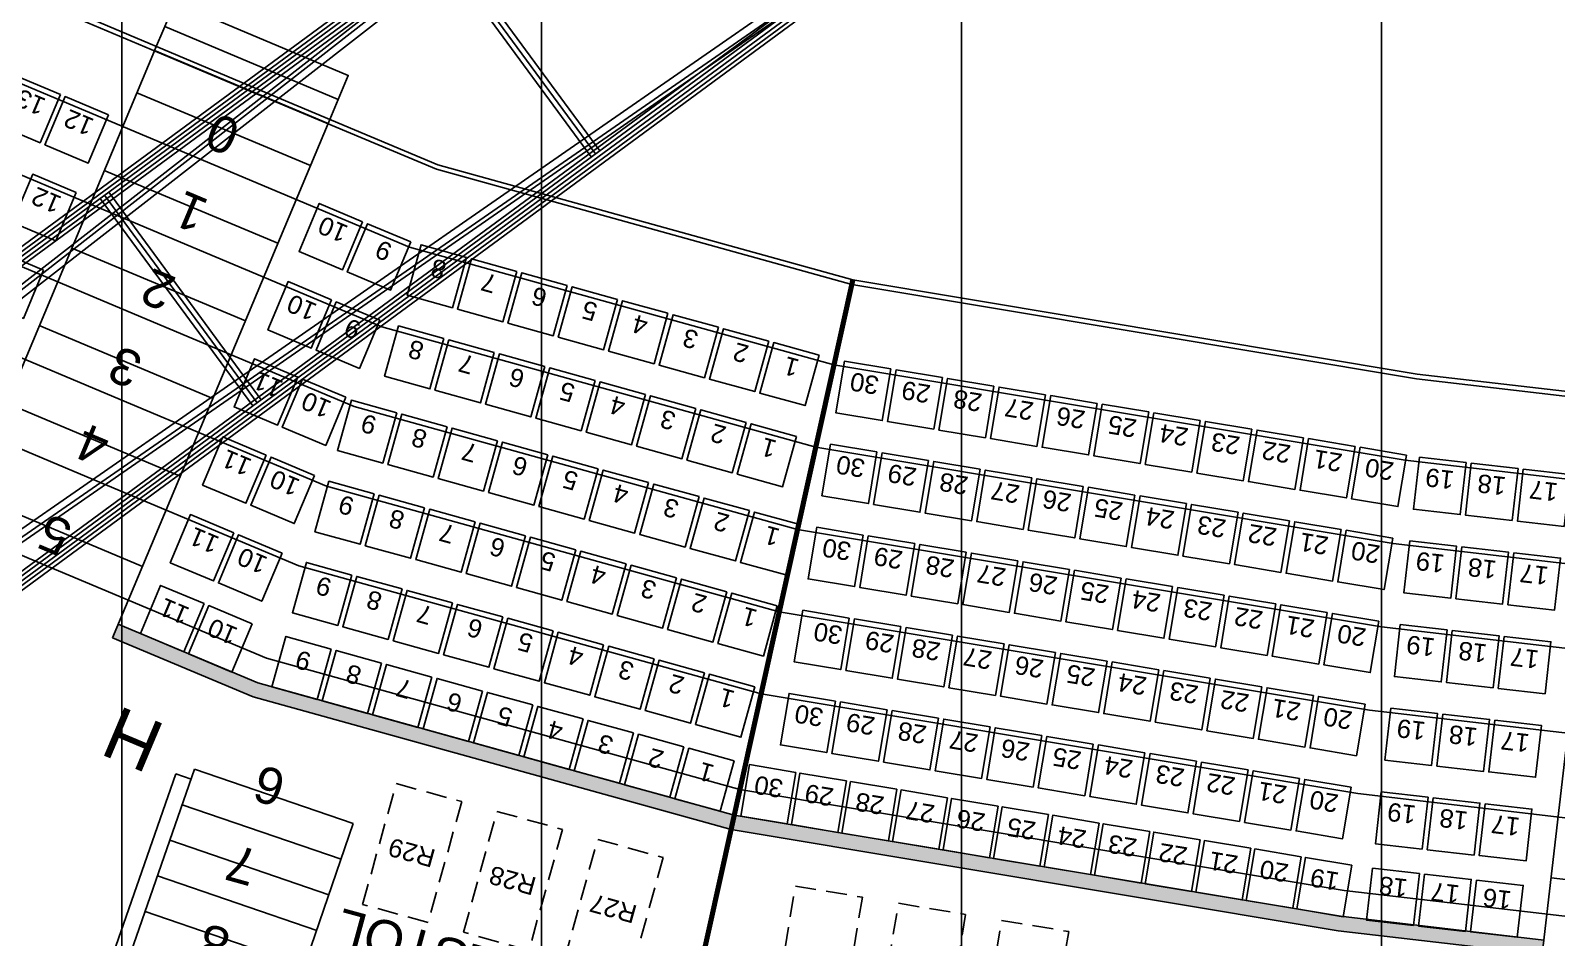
# Model space of a CAD drawing. Header units: millimetres. Extents: x -76108 to 202332, y 27411 to 140378.
# Drawn here: x 91783 to 106375, y 59239 to 67913 of the extents above; entities that cross this region are included whole.
import ezdxf
from ezdxf.enums import TextEntityAlignment as Align

# ---------------------------------------------------------------- set-up
doc = ezdxf.new("R2010")
doc.units = ezdxf.units.MM
doc.header["$LTSCALE"] = 100
doc.linetypes.add('DASHED_2', pattern=[3, 2, -1])
for name, color, linetype in [('A-3311-EA-', 3, 'CONTINUOUS'), ('A-3311-FYLL', 1, 'CONTINUOUS'), ('LINFACKVERK', 84, 'CONTINUOUS'), ('LINOR_HÄNG', 40, 'CONTINUOUS'), ('R-RADER_TELE_2', 252, 'CONTINUOUS'), ('R-RULLSTOLSPLATS', 1, 'DASHED_2'), ('R-STOLAR_TELE_2', 3, 'CONTINUOUS'), ('R-STOLNUMMER_TELE_2', 7, 'CONTINUOUS'), ('R-TRAPPA_TELE', 254, 'CONTINUOUS'), ('SEKTIONS_NR', 4, 'CONTINUOUS'), ('T-RADER_TELE', 252, 'CONTINUOUS'), ('T-RADNUMMER', 4, 'CONTINUOUS'), ('T-RADNUMMER_TELE', 4, 'CONTINUOUS'), ('T-RULLSTOLSPLATS', 1, 'DASHED_2'), ('T-STOLAR_TELE', 3, 'CONTINUOUS'), ('T-STOLNR RULLSTOLSPLATS', 7, 'CONTINUOUS'), ('T-STOLNUMMER_TELE', 7, 'CONTINUOUS'), ('T-TRAPPA', 254, 'CONTINUOUS'), ('T-TRAPPA_TELE', 254, 'CONTINUOUS'), ('TRAPPSTEG', 3, 'CONTINUOUS'), ('U-RADER', 252, 'CONTINUOUS')]:
    doc.layers.add(name, color=color, linetype=linetype)
doc.layers.add('SEKTIONER', color=4, linetype='CONTINUOUS', lineweight=70)
doc.styles.add('ARIAL', font='arial.ttf')

# ---------------------------------------------------------------- blocks, each defined once
blk = doc.blocks.new('KAJ')
at = {"layer": 'A-3311-FYLL'}
h = blk.add_hatch(color=256, dxfattribs=at)
h.paths.add_polyline_path([(-12514, -25024), (-12498, -24885), (-14444, -24658), (-20241, -23691), (-20271, -23827), (-14464, -24796)])
h.paths.add_polyline_path([(-26131, -21865), (-26185, -21995), (-24841, -22560), (-20271, -23827), (-20241, -23691), (-24795, -22427)])
at = {"layer": 'A-3311-EA-'}
for p, q in [((-26131, -21865), (-24795, -22427)), ((-24841, -22560), (-26185, -21995)), ((-24795, -22427), (-20241, -23691)), ((-20271, -23827), (-24841, -22560)), ((-20241, -23691), (-14444, -24658)), ((-14464, -24796), (-20271, -23827)), ((-14444, -24658), (-12498, -24885)), ((-12514, -25024), (-14464, -24796))]:
    blk.add_line(p, q, dxfattribs=at)

msp = doc.modelspace()

# ---------------------------------------------------------------- linework, layer by layer
at = {"layer": 'LINFACKVERK'}
for p, q in [((160195.4, 116222.7), (75740.7, 54110.9)), ((160217.4, 116192.8), (75762.7, 54081)), ((160239.4, 116162.9), (75784.6, 54051.1)), ((160261.4, 116133), (75806.6, 54021.2)), ((160283.4, 116103.1), (75828.6, 53991.3)), ((161676.6, 114208.7), (77221.8, 52096.9)), ((161698.6, 114178.8), (77243.8, 52067)), ((161720.6, 114148.9), (77265.8, 52037.1)), ((161742.6, 114119), (77287.8, 52007.2)), ((161764.6, 114089.1), (77309.8, 51977.3)), ((76238.3, 53434.3), (98810.9, 71031.7)), ((76267.9, 53394), (98832.9, 71001.8)), ((76297.5, 53353.7), (98876.9, 70942)), ((76730.9, 52764.4), (100248.1, 69077.5)), ((76760.6, 52724.1), (100292.1, 69017.7)), ((76790.2, 52683.8), (100314.1, 68987.8)), ((97226, 66762.8), (95766.8, 68746.8)), ((97145.4, 66703.5), (95686.2, 68687.6)), ((97185.7, 66733.1), (95726.5, 68717.2)), ((93909, 64323.3), (92449.8, 66307.4)), ((93949.2, 64352.9), (92490, 66337)), ((93989.5, 64382.5), (92530.3, 66366.6))]:
    msp.add_line(p, q, dxfattribs=at)
at = {"layer": 'LINOR_HÄNG'}
for p, q in [((104700.1, 135765.9), (104700.1, 32434.1)), ((100685.1, 134557.3), (100685.1, 33642.7)), ((96670.1, 132723), (96670.1, 35477)), ((92655.1, 130730.1), (92655.1, 37469.9))]:
    msp.add_line(p, q, dxfattribs=at)
at = {"layer": 'R-RADER_TELE_2'}
for p, q in [((93846.3, 67349.9), (95664.2, 66585.5)), ((93864.1, 67391.2), (95679, 66628.1)), ((93535.9, 66628.8), (95406.1, 65842.4)), ((95664.2, 66585.5), (99635.6, 65483.7)), ((95679, 66628.1), (99645.3, 65527.7)), ((93217.5, 65889.5), (95141.4, 65080.5)), ((95406.1, 65842.4), (99465.6, 64716.2)), ((99645.3, 65527.7), (105043.1, 64627.1)), ((99635.6, 65483.7), (105036.8, 64582.5)), ((92899.1, 65150.1), (94876.7, 64318.5)), ((95141.4, 65080.5), (99291.2, 63929.1)), ((99465.6, 64716.2), (104926.6, 63805)), ((105036.8, 64582.5), (107742.9, 64266.5)), ((105043.1, 64627.1), (107748.1, 64311.2)), ((92580.7, 64410.7), (94612.1, 63556.5)), ((94876.7, 64318.5), (99116.9, 63142.1)), ((99291.2, 63929.1), (104813.7, 63007.8)), ((104926.6, 63805), (107653, 63486.7)), ((92262.3, 63671.3), (94347.4, 62794.5)), ((94612.1, 63556.5), (98942.6, 62355)), ((99116.9, 63142.1), (104700.7, 62210.5)), ((104813.7, 63007.8), (107560.8, 62687)), ((91892.5, 62812.5), (94039.9, 61909.5)), ((94347.4, 62794.5), (98768.3, 61568)), ((98942.6, 62355), (104587.7, 61413.2)), ((104700.7, 62210.5), (107468.6, 61887.3)), ((94039.9, 61909.5), (98565.8, 60653.8)), ((98768.3, 61568), (104474.7, 60615.9)), ((104587.7, 61413.2), (107376.4, 61087.6)), ((98565.8, 60653.8), (104343.5, 59689.9)), ((104474.7, 60615.9), (107284.2, 60287.9)), ((104343.5, 59689.9), (107177.1, 59359))]:
    msp.add_line(p, q, dxfattribs=at)
at = {"layer": 'R-RULLSTOLSPLATS'}
for points in [[(99096.4, 59731.4), (99737.5, 59624.4), (99540.1, 58440.8), (98898.9, 58547.7)], [(100082.8, 59566.8), (100723.9, 59459.8), (100526.4, 58276.2), (99885.3, 58383.2)], [(101069.3, 59403.1), (101710.4, 59296.1), (101512.9, 58112.5), (100871.8, 58219.4)]]:
    msp.add_lwpolyline(points, close=True, dxfattribs=at)
at = {"layer": 'R-STOLAR_TELE_2'}
for points in [[(94958.9, 66084.7), (94544.1, 66259.1), (94350.3, 65798.2), (94765.1, 65623.8)], [(95419.8, 65890.9), (95005, 66065.3), (94811.2, 65604.4), (95226, 65430)], [(95951.3, 65743), (95517.7, 65863.4), (95384, 65381.6), (95817.7, 65261.2)], [(96433.1, 65609.4), (95999.5, 65729.7), (95865.8, 65247.9), (96299.5, 65127.6)], [(96914.9, 65475.7), (96481.3, 65596), (96347.6, 65114.2), (96781.3, 64993.9)], [(94661.1, 65336.7), (94246.2, 65511.1), (94052.4, 65050.2), (94467.2, 64875.8)], [(97396.7, 65342), (96963.1, 65462.3), (96829.4, 64980.5), (97263.1, 64860.2)], [(95122, 65142.9), (94707.1, 65317.3), (94513.3, 64856.4), (94928.2, 64682)], [(97878.5, 65208.4), (97444.9, 65328.7), (97311.2, 64846.9), (97744.9, 64726.6)], [(95736.1, 64967.3), (95302.5, 65087.7), (95168.8, 64605.9), (95602.5, 64485.5)], [(98360.3, 65074.7), (97926.7, 65195), (97793, 64713.2), (98226.7, 64592.9)], [(96217.9, 64833.7), (95784.3, 64954), (95650.6, 64472.2), (96084.3, 64351.9)], [(98842.1, 64941), (98408.5, 65061.3), (98274.8, 64579.5), (98708.5, 64459.2)], [(96699.7, 64700), (96266.1, 64820.3), (96132.4, 64338.5), (96566.1, 64218.2)], [(99323.9, 64807.3), (98890.3, 64927.7), (98756.7, 64445.9), (99190.3, 64325.5)], [(94338.2, 64599.2), (93923.4, 64773.6), (93729.6, 64312.7), (94144.4, 64138.2)], [(97181.5, 64566.3), (96747.9, 64686.6), (96614.2, 64204.8), (97047.9, 64084.5)], [(100009.7, 64676.1), (99565.8, 64750.1), (99483.5, 64257), (99927.4, 64182.9)], [(100502.9, 64593.8), (100059, 64667.8), (99976.7, 64174.7), (100420.6, 64100.6)], [(94799.1, 64405.3), (94384.3, 64579.8), (94190.5, 64118.9), (94605.3, 63944.4)], [(97663.3, 64432.7), (97229.7, 64553), (97096, 64071.2), (97529.7, 63950.9)], [(100996, 64511.5), (100552.2, 64585.6), (100469.9, 64092.4), (100913.8, 64018.3)], [(101489.2, 64429.2), (101045.4, 64503.3), (100963.1, 64010.1), (101406.9, 63936)], [(95284.5, 64257.2), (94850.9, 64377.5), (94717.2, 63895.7), (95150.8, 63775.4)], [(98145.1, 64299), (97711.5, 64419.3), (97577.8, 63937.5), (98011.5, 63817.2)], [(101982.4, 64346.9), (101538.5, 64421), (101456.3, 63927.8), (101900.1, 63853.8)], [(95766.3, 64123.6), (95332.7, 64243.9), (95199, 63762.1), (95632.6, 63641.8)], [(98626.9, 64165.3), (98193.3, 64285.6), (98059.6, 63803.8), (98493.3, 63683.5)], [(102475.6, 64264.7), (102031.7, 64338.7), (101949.4, 63845.5), (102393.3, 63771.5)], [(102968.8, 64182.4), (102524.9, 64256.4), (102442.6, 63763.2), (102886.5, 63689.2)], [(96248.1, 63989.9), (95814.5, 64110.2), (95680.8, 63628.4), (96114.4, 63508.1)], [(99108.7, 64031.6), (98675.1, 64152), (98541.4, 63670.2), (98975.1, 63549.8)], [(103462, 64100.1), (103018.1, 64174.1), (102935.8, 63681), (103379.7, 63606.9)], [(103955.1, 64017.8), (103511.3, 64091.9), (103429, 63598.7), (103872.9, 63524.6)], [(94037, 63852.6), (93622.2, 64027), (93428.4, 63566.1), (93843.2, 63391.6)], [(96729.9, 63856.2), (96296.3, 63976.5), (96162.6, 63494.7), (96596.2, 63374.4)], [(99877.2, 63882.1), (99433.3, 63956.1), (99351, 63462.9), (99794.9, 63388.9)], [(104448.3, 63935.5), (104004.5, 64009.6), (103922.2, 63516.4), (104366, 63442.3)], [(104941.5, 63853.2), (104497.6, 63927.3), (104415.4, 63434.1), (104859.2, 63360.1)], [(94497.9, 63658.7), (94083.1, 63833.2), (93889.3, 63372.3), (94304.1, 63197.8)], [(97211.7, 63722.6), (96778.1, 63842.9), (96644.4, 63361.1), (97078, 63240.8)], [(100370.4, 63799.8), (99926.5, 63873.8), (99844.2, 63380.6), (100288.1, 63306.6)], [(100863.6, 63717.5), (100419.7, 63791.5), (100337.4, 63298.4), (100781.3, 63224.3)], [(105063.6, 63831.4), (105510.7, 63780.5), (105454.1, 63283.7), (105007, 63334.6)], [(105560.4, 63774.8), (106007.5, 63723.9), (105950.9, 63227.1), (105503.8, 63278)], [(97693.5, 63588.9), (97259.9, 63709.2), (97126.2, 63227.4), (97559.8, 63107.1)], [(101356.7, 63635.2), (100912.9, 63709.3), (100830.6, 63216.1), (101274.5, 63142)], [(101849.9, 63552.9), (101406.1, 63627), (101323.8, 63133.8), (101767.6, 63059.7)], [(106057.2, 63718.3), (106504.3, 63667.4), (106447.7, 63170.6), (106000.6, 63221.5)], [(95069.7, 63481.4), (94636.1, 63601.7), (94502.4, 63119.9), (94936, 62999.6)], [(98175.3, 63455.2), (97741.7, 63575.5), (97608, 63093.7), (98041.6, 62973.4)], [(102343.1, 63470.6), (101899.2, 63544.7), (101817, 63051.5), (102260.8, 62977.5)], [(95551.5, 63347.8), (95117.9, 63468.1), (94984.2, 62986.3), (95417.8, 62866)], [(96033.3, 63214.1), (95599.7, 63334.4), (95466, 62852.6), (95899.6, 62732.3)], [(98657.1, 63321.5), (98223.5, 63441.8), (98089.8, 62960), (98523.4, 62839.7)], [(102836.3, 63388.4), (102392.4, 63462.4), (102310.1, 62969.2), (102754, 62895.2)], [(103329.5, 63306.1), (102885.6, 63380.1), (102803.3, 62886.9), (103247.2, 62812.9)], [(93726.9, 63109.7), (93312.1, 63284.1), (93118.3, 62823.2), (93533.1, 62648.7)], [(96515.1, 63080.4), (96081.5, 63200.7), (95947.8, 62718.9), (96381.4, 62598.6)], [(99138.9, 63187.9), (98705.3, 63308.2), (98571.6, 62826.4), (99005.2, 62706.1)], [(103822.7, 63223.8), (103378.8, 63297.8), (103296.5, 62804.7), (103740.4, 62730.6)], [(104315.8, 63141.5), (103872, 63215.6), (103789.7, 62722.4), (104233.6, 62648.3)], [(94187.8, 62915.9), (93773, 63090.3), (93579.2, 62629.4), (93994, 62454.9)], [(96996.9, 62946.8), (96563.3, 63067.1), (96429.6, 62585.3), (96863.2, 62464.9)], [(99744.7, 63088), (99300.9, 63162.1), (99218.6, 62668.9), (99662.4, 62594.8)], [(100237.9, 63005.7), (99794, 63079.8), (99711.8, 62586.6), (100155.6, 62512.6)], [(104809, 63059.2), (104365.2, 63133.3), (104282.9, 62640.1), (104726.7, 62566)], [(97478.7, 62813.1), (97045.1, 62933.4), (96911.4, 62451.6), (97345, 62331.3)], [(100731.1, 62923.5), (100287.2, 62997.5), (100204.9, 62504.3), (100648.8, 62430.3)], [(101224.3, 62841.2), (100780.4, 62915.2), (100698.1, 62422.1), (101142, 62348)], [(104972.5, 63031.5), (105419.7, 62980.6), (105363.1, 62483.8), (104916, 62534.7)], [(105469.3, 62975), (105916.4, 62924.1), (105859.9, 62427.3), (105412.8, 62478.2)], [(105966.1, 62918.4), (106413.2, 62867.6), (106356.7, 62370.8), (105909.6, 62421.6)], [(94854.5, 62705.7), (94420.8, 62826), (94287.2, 62344.2), (94720.8, 62223.9)], [(97960.5, 62679.4), (97526.9, 62799.7), (97393.2, 62317.9), (97826.8, 62197.6)], [(101717.4, 62758.9), (101273.6, 62832.9), (101191.3, 62339.8), (101635.2, 62265.7)], [(102210.6, 62676.6), (101766.8, 62750.7), (101684.5, 62257.5), (102128.3, 62183.4)], [(93442, 62432.1), (93027.2, 62606.5), (92833.4, 62145.6), (93248.2, 61971.2)], [(95336.3, 62572.1), (94902.6, 62692.4), (94769, 62210.6), (95202.6, 62090.3)], [(98442.3, 62545.7), (98008.7, 62666), (97875, 62184.2), (98308.6, 62063.9)], [(102703.8, 62594.3), (102260, 62668.4), (102177.7, 62175.2), (102621.5, 62101.1)], [(95818.1, 62438.4), (95384.4, 62558.7), (95250.8, 62076.9), (95684.4, 61956.6)], [(98924.1, 62412.1), (98490.5, 62532.4), (98356.8, 62050.6), (98790.4, 61930.3)], [(103197, 62512), (102753.1, 62586.1), (102670.8, 62092.9), (103114.7, 62018.9)], [(103690.2, 62429.8), (103246.3, 62503.8), (103164, 62010.6), (103607.9, 61936.6)], [(93902.9, 62238.3), (93488.1, 62412.7), (93294.3, 61951.8), (93709.1, 61777.4)], [(96299.9, 62304.7), (95866.2, 62425), (95732.6, 61943.2), (96166.2, 61822.9)], [(99612.2, 62294), (99168.4, 62368.1), (99086.1, 61874.9), (99530, 61800.8)], [(104183.4, 62347.5), (103739.5, 62421.5), (103657.2, 61928.3), (104101.1, 61854.3)], [(104676.5, 62265.2), (104232.7, 62339.2), (104150.4, 61846.1), (104594.3, 61772)], [(96781.7, 62171.1), (96348, 62291.4), (96214.4, 61809.6), (96648, 61689.3)], [(100105.4, 62211.7), (99661.6, 62285.8), (99579.3, 61792.6), (100023.1, 61718.5)], [(100598.6, 62129.4), (100154.7, 62203.5), (100072.5, 61710.3), (100516.3, 61636.3)], [(104881.5, 62231.7), (105328.6, 62180.8), (105272.1, 61684), (104825, 61734.9)], [(105378.3, 62175.1), (105825.4, 62124.3), (105768.9, 61627.5), (105321.8, 61678.4)], [(94658, 61997.5), (94224.4, 62117.8), (94090.7, 61636), (94524.3, 61515.7)], [(97263.5, 62037.4), (96829.8, 62157.7), (96696.2, 61675.9), (97129.8, 61555.6)], [(97745.3, 61903.7), (97311.6, 62024), (97178, 61542.2), (97611.6, 61421.9)], [(101091.8, 62047.2), (100647.9, 62121.2), (100565.6, 61628), (101009.5, 61554)], [(101585, 61964.9), (101141.1, 62038.9), (101058.8, 61545.7), (101502.7, 61471.7)], [(105875.1, 62118.6), (106322.2, 62067.7), (106265.7, 61570.9), (105818.5, 61621.8)], [(95139.8, 61863.8), (94706.2, 61984.1), (94572.5, 61502.3), (95006.1, 61382)], [(98227.1, 61770), (97793.4, 61890.3), (97659.8, 61408.5), (98093.4, 61288.2)], [(102078.2, 61882.6), (101634.3, 61956.6), (101552, 61463.5), (101995.9, 61389.4)], [(102571.3, 61800.3), (102127.5, 61874.4), (102045.2, 61381.2), (102489.1, 61307.1)], [(95621.6, 61730.1), (95188, 61850.4), (95054.3, 61368.6), (95488, 61248.3)], [(98708.9, 61636.4), (98275.2, 61756.7), (98141.6, 61274.9), (98575.2, 61154.6)], [(103064.5, 61718), (102620.7, 61792.1), (102538.4, 61298.9), (102982.2, 61224.8)], [(96103.4, 61596.4), (95669.8, 61716.8), (95536.1, 61235), (95969.8, 61114.6)], [(96585.2, 61462.8), (96151.6, 61583.1), (96017.9, 61101.3), (96451.6, 60981)], [(103557.7, 61635.7), (103113.8, 61709.8), (103031.6, 61216.6), (103475.4, 61142.6)], [(104050.9, 61553.5), (103607, 61627.5), (103524.7, 61134.3), (103968.6, 61060.3)], [(97067, 61329.1), (96633.4, 61449.4), (96499.7, 60967.6), (96933.4, 60847.3)], [(99479.8, 61500), (99035.9, 61574), (98953.6, 61080.9), (99397.5, 61006.8)], [(99972.9, 61417.7), (99529.1, 61491.8), (99446.8, 60998.6), (99890.7, 60924.5)], [(104544.1, 61471.2), (104100.2, 61545.2), (104017.9, 61052), (104461.8, 60978)], [(97548.8, 61195.4), (97115.2, 61315.7), (96981.5, 60833.9), (97415.2, 60713.6)], [(100466.1, 61335.4), (100022.3, 61409.5), (99940, 60916.3), (100383.8, 60842.2)], [(100959.3, 61253.1), (100515.4, 61327.2), (100433.2, 60834), (100877, 60759.9)], [(104790.5, 61431.9), (105237.6, 61381), (105181, 60884.2), (104733.9, 60935.1)], [(105287.3, 61375.3), (105734.4, 61324.4), (105677.8, 60827.6), (105230.7, 60878.5)], [(105784.1, 61318.8), (106231.2, 61267.9), (106174.6, 60771.1), (105727.5, 60822)], [(98030.6, 61061.8), (97597, 61182.1), (97463.3, 60700.3), (97897, 60580)], [(101452.5, 61170.8), (101008.6, 61244.9), (100926.3, 60751.7), (101370.2, 60677.7)], [(101945.7, 61088.6), (101501.8, 61162.6), (101419.5, 60669.4), (101863.4, 60595.4)], [(98512.4, 60928.1), (98078.8, 61048.4), (97945.1, 60566.6), (98378.8, 60446.3)], [(102438.9, 61006.3), (101995, 61080.3), (101912.7, 60587.1), (102356.6, 60513.1)], [(102932, 60924), (102488.2, 60998), (102405.9, 60504.9), (102849.8, 60430.8)], [(99101.5, 60817.9), (98657.6, 60892), (98575.3, 60398.8), (99019.2, 60324.7)], [(103425.2, 60841.7), (102981.4, 60915.8), (102899.1, 60422.6), (103342.9, 60348.5)], [(99584.8, 60737.3), (99140.9, 60811.3), (99058.6, 60318.2), (99502.5, 60244.1)], [(100068.1, 60656.6), (99624.2, 60730.7), (99542, 60237.5), (99985.8, 60163.5)], [(103918.4, 60759.4), (103474.5, 60833.5), (103392.3, 60340.3), (103836.1, 60266.2)], [(104411.6, 60677.1), (103967.7, 60751.2), (103885.4, 60258), (104329.3, 60184)], [(100551.4, 60576), (100107.6, 60650.1), (100025.3, 60156.9), (100469.1, 60082.8)], [(101034.7, 60495.4), (100590.9, 60569.4), (100508.6, 60076.2), (100952.5, 60002.2)], [(104699.4, 60632), (105146.5, 60581.1), (105090, 60084.3), (104642.9, 60135.2)], [(105196.2, 60575.5), (105643.3, 60524.6), (105586.8, 60027.8), (105139.7, 60078.7)], [(101518.1, 60414.7), (101074.2, 60488.8), (100991.9, 59995.6), (101435.8, 59921.6)], [(105693, 60518.9), (106140.1, 60468), (106083.6, 59971.3), (105636.5, 60022.1)], [(102001.4, 60334.1), (101557.5, 60408.2), (101475.2, 59915), (101919.1, 59840.9)], [(102484.7, 60253.5), (102040.8, 60327.5), (101958.6, 59834.3), (102402.4, 59760.3)], [(102968, 60172.8), (102524.2, 60246.9), (102441.9, 59753.7), (102885.7, 59679.6)], [(103451.3, 60092.2), (103007.5, 60166.2), (102925.2, 59673.1), (103369.1, 59599)], [(103934.7, 60011.5), (103490.8, 60085.6), (103408.5, 59592.4), (103852.4, 59518.4)], [(104418, 59930.9), (103974.1, 60005), (103891.8, 59511.8), (104335.7, 59437.7)], [(104616.2, 59901.7), (105063.3, 59850.9), (105006.7, 59354.1), (104559.6, 59404.9)], [(105113, 59845.2), (105560.1, 59794.3), (105503.5, 59297.5), (105056.4, 59348.4)], [(105609.8, 59788.7), (106056.9, 59737.8), (106000.3, 59241), (105553.2, 59291.9)]]:
    msp.add_lwpolyline(points, close=True, dxfattribs=at)
at = {"layer": 'R-TRAPPA_TELE'}
msp.add_line((106848.7, 64369.6), (106238.4, 59076), dxfattribs=at)
msp.add_lwpolyline([(106323.1, 59810.8), (108111.3, 59602.6)], dxfattribs=at)
at = {"layer": 'SEKTIONER'}
msp.add_line((99645.3, 65527.7), (93728.6, 38815.1), dxfattribs=at)
at = {"layer": 'T-RADER_TELE'}
for p, q in [((92049.2, 68154.3), (93864.1, 67391.2)), ((92028.4, 68114.3), (93846.3, 67349.9)), ((91665.6, 67415.3), (93535.9, 66628.8)), ((91293.5, 66698.5), (93217.5, 65889.5)), ((90921.4, 65981.6), (92899.1, 65150.1)), ((90549.3, 65264.8), (92580.7, 64410.7)), ((90177.3, 64548), (92262.3, 63671.3)), ((89745.1, 63715.4), (91892.5, 62812.5))]:
    msp.add_line(p, q, dxfattribs=at)
at = {"layer": 'T-RULLSTOLSPLATS'}
for points in [[(95279.4, 60712.3), (95905.7, 60538.5), (95584.9, 59382.2), (94958.6, 59555.9)], [(96243.2, 60445.7), (96869.5, 60272), (96548.7, 59115.6), (95922.4, 59289.4)], [(97206.6, 60177.6), (97832.9, 60003.8), (97512.1, 58847.5), (96885.8, 59021.3)]]:
    msp.add_lwpolyline(points, close=True, dxfattribs=at)
at = {"layer": 'T-STOLAR_TELE'}
for points in [[(92068, 67300.3), (91653.1, 67474.7), (91459.3, 67013.8), (91874.2, 66839.4)], [(92528.9, 67106.5), (92114, 67280.9), (91920.2, 66820), (92335.1, 66645.6)], [(92218.5, 66363.7), (91803.7, 66538.2), (91609.9, 66077.2), (92024.7, 65902.8)], [(91908.5, 65620.8), (91493.6, 65795.3), (91299.8, 65334.3), (91714.7, 65159.9)]]:
    msp.add_lwpolyline(points, close=True, dxfattribs=at)
at = {"layer": 'T-TRAPPA'}
for p, q in [((92716.4, 59021.1), (93351.4, 60848.9)), ((93351.4, 60848.9), (94869.7, 60327.9)), ((92573.2, 59081.4), (93172, 60804.8)), ((93172, 60804.8), (93318.6, 60754.4)), ((93233.3, 60508.8), (94752.8, 59987.4)), ((94869.7, 60327.9), (94273.1, 58589.2)), ((92997, 59828.7), (94519.1, 59306.4))]:
    msp.add_line(p, q, dxfattribs=at)
for points in [[(93115.1, 60168.8), (94636, 59646.9)], [(92878.8, 59488.7), (94402.3, 58965.9)]]:
    msp.add_lwpolyline(points, dxfattribs=at)
at = {"layer": 'T-TRAPPA_TELE'}
for p, q in [((92967.2, 67718.2), (90908.6, 62803.1)), ((94627.7, 67022.7), (92567.9, 62105.4))]:
    msp.add_line(p, q, dxfattribs=at)
for points in [[(92799.6, 67317.9), (94459.3, 66620.6)], [(92488.6, 66575.4), (94148.3, 65878.1)], [(92177.6, 65832.9), (93837.3, 65135.6)], [(91866.6, 65090.4), (93526.3, 64393)], [(91555.6, 64347.9), (93215.3, 63650.5)], [(91194.4, 63485.5), (92854.1, 62788.1)]]:
    msp.add_lwpolyline(points, dxfattribs=at)
at = {"layer": 'TRAPPSTEG'}
for points in [[(93065.8, 67951.7), (94724.7, 67253.1), (94821.8, 67483.5), (93162.8, 68182.1)], [(92968.8, 67721.3), (94627.7, 67022.7), (94724.7, 67253.1), (93065.8, 67951.7)]]:
    msp.add_lwpolyline(points, close=True, dxfattribs=at)

# ---------------------------------------------------------------- block references
at = {"layer": 'U-RADER'}
msp.add_blockref('KAJ', (118752.6, 84100), dxfattribs=at)

# ---------------------------------------------------------------- texts
at = {"layer": 'R-STOLNUMMER_TELE_2', "style": 'ARIAL'}
for s, rotation, p in [('10', 157.19402, (94833, 66038.7)), ('9', 157.19402, (95255.4, 65861.1)), ('8', 164.49379, (95772.5, 65698.1)), ('7', 164.49379, (96254.3, 65564.4)), ('10', 157.19402, (94535.2, 65290.7)), ('6', 164.49379, (96736.1, 65430.7)), ('5', 164.49379, (97217.9, 65297)), ('9', 157.19402, (94957.6, 65113.1)), ('4', 164.49379, (97699.7, 65163.4)), ('8', 164.49379, (95557.3, 64922.4)), ('3', 164.49379, (98181.5, 65029.7)), ('7', 164.49379, (96039.1, 64788.7)), ('2', 164.49379, (98663.3, 64896)), ('1', 164.49379, (99145.1, 64762.4)), ('11', 157.19402, (94212.4, 64553.2)), ('6', 164.49379, (96520.9, 64655)), ('5', 164.49379, (97002.7, 64521.3)), ('30', 170.52788, (99905.5, 64601)), ('29', 170.52788, (100398.7, 64518.7)), ('10', 157.19402, (94673.3, 64359.4)), ('4', 164.49379, (97484.5, 64387.7)), ('28', 170.52788, (100891.8, 64436.5)), ('27', 170.52788, (101385, 64354.2)), ('9', 164.49379, (95105.6, 64212.3)), ('3', 164.49379, (97966.3, 64254)), ('26', 170.52788, (101878.2, 64271.9)), ('25', 170.52788, (102371.4, 64189.6)), ('8', 164.49379, (95587.4, 64078.6)), ('2', 164.49379, (98448.1, 64120.3)), ('24', 170.52788, (102864.6, 64107.3)), ('23', 170.52788, (103357.8, 64025)), ('7', 164.49379, (96069.2, 63944.9)), ('1', 164.49379, (98929.9, 63986.7)), ('22', 170.52788, (103843.3, 63944)), ('11', 157.19402, (93911.1, 63806.6)), ('6', 164.49379, (96551, 63811.2)), ('30', 170.52788, (99773, 63807)), ('21', 170.52788, (104336.5, 63861.8)), ('20', 170.52788, (104829.6, 63779.5)), ('10', 157.19402, (94372.1, 63612.8)), ('5', 164.49379, (97032.8, 63677.6)), ('29', 170.52788, (100266.2, 63724.7)), ('28', 170.52788, (100759.4, 63642.4)), ('19', 173.34001, (105403.6, 63697.6)), ('18', 173.34001, (105900.3, 63639.6)), ('4', 164.49379, (97514.6, 63543.9)), ('27', 170.52788, (101252.6, 63560.2)), ('26', 170.52788, (101745.7, 63477.9)), ('17', 173.34001, (106396.9, 63581.6)), ('9', 164.49379, (94890.8, 63436.4)), ('8', 164.49379, (95372.6, 63302.8)), ('3', 164.49379, (97996.4, 63410.2)), ('25', 170.52788, (102238.9, 63395.6)), ('24', 170.52788, (102732.1, 63313.3)), ('7', 164.49379, (95854.4, 63169.1)), ('2', 164.49379, (98478.2, 63276.6)), ('23', 170.52788, (103225.3, 63231)), ('22', 170.52788, (103710.8, 63150)), ('11', 157.19402, (93601.1, 63063.7)), ('6', 164.49379, (96336.2, 63035.4)), ('1', 164.49379, (98960, 63142.9)), ('30', 170.52788, (99640.5, 63013)), ('21', 170.52788, (104204, 63067.7)), ('10', 157.19402, (94062, 62869.9)), ('5', 164.49379, (96818, 62901.8)), ('29', 170.52788, (100133.7, 62930.7)), ('20', 170.52788, (104697.2, 62985.4)), ('19', 173.34001, (105312.6, 62897.7)), ('4', 164.49379, (97299.8, 62768.1)), ('28', 170.52788, (100626.9, 62848.4)), ('27', 170.52788, (101120.1, 62766.1)), ('18', 173.34001, (105809.2, 62839.7)), ('17', 173.34001, (106305.9, 62781.8)), ('9', 164.49379, (94675.6, 62660.7)), ('3', 164.49379, (97781.6, 62634.4)), ('26', 170.52788, (101613.3, 62683.8)), ('25', 170.52788, (102106.4, 62601.6)), ('11', 157.19402, (93316.2, 62386.1)), ('8', 164.49379, (95157.4, 62527.1)), ('2', 164.49379, (98263.4, 62500.7)), ('24', 170.52788, (102599.6, 62519.3)), ('23', 170.52788, (103092.8, 62437)), ('7', 164.49379, (95639.2, 62393.4)), ('1', 164.49379, (98745.2, 62367.1)), ('22', 170.52788, (103578.3, 62356)), ('21', 170.52788, (104071.5, 62273.7)), ('10', 157.19402, (93777.1, 62192.3)), ('6', 164.49379, (96121, 62259.7)), ('30', 170.52788, (99557.4, 62210.7)), ('29', 170.52788, (100050.6, 62128.4)), ('20', 170.52788, (104564.7, 62191.4)), ('5', 164.49379, (96602.8, 62126.1)), ('4', 164.49379, (97084.6, 61992.4)), ('28', 170.52788, (100494.4, 62054.4)), ('19', 173.34001, (105221.6, 62097.9)), ('18', 173.34001, (105718.2, 62039.9)), ('9', 164.49379, (94479.1, 61952.5)), ('3', 164.49379, (97566.4, 61858.7)), ('27', 170.52788, (100987.6, 61972.1)), ('26', 170.52788, (101480.8, 61889.8)), ('17', 173.34001, (106214.8, 61981.9)), ('8', 164.49379, (94960.9, 61818.8)), ('2', 164.49379, (98048.2, 61725)), ('25', 170.52788, (101974, 61807.5)), ('24', 170.52788, (102467.1, 61725.3)), ('7', 164.49379, (95442.7, 61685.1)), ('6', 164.49379, (95924.5, 61551.5)), ('1', 164.49379, (98530, 61591.4)), ('23', 170.52788, (102960.3, 61643)), ('22', 170.52788, (103445.9, 61562)), ('5', 164.49379, (96406.3, 61417.8)), ('30', 170.52788, (99375.6, 61424.9)), ('21', 170.52788, (103939, 61479.7)), ('20', 170.52788, (104432.2, 61397.4)), ('4', 164.49379, (96888.1, 61284.1)), ('29', 170.52788, (99868.8, 61342.6)), ('28', 170.52788, (100361.9, 61260.4)), ('19', 173.34001, (105130.5, 61298.1)), ('3', 164.49379, (97370, 61150.4)), ('27', 170.52788, (100855.1, 61178.1)), ('18', 173.34001, (105627.2, 61240.1)), ('17', 173.34001, (106123.8, 61182.1)), ('2', 164.49379, (97851.8, 61016.8)), ('26', 170.52788, (101348.3, 61095.8)), ('25', 170.52788, (101841.5, 61013.5)), ('1', 164.49379, (98333.6, 60883.1)), ('24', 170.52788, (102334.7, 60931.2)), ('23', 170.52788, (102827.9, 60848.9)), ('30', 170.52788, (98989.6, 60744.2)), ('29', 170.52788, (99472.9, 60663.5)), ('22', 170.52788, (103313.4, 60767.9)), ('21', 170.52788, (103806.6, 60685.7)), ('28', 170.52788, (99956.3, 60582.9)), ('20', 170.52788, (104299.7, 60603.4)), ('27', 170.52788, (100439.6, 60502.2)), ('26', 170.52788, (100922.9, 60421.6)), ('19', 173.34001, (105039.5, 60498.2)), ('18', 173.34001, (105536.1, 60440.2)), ('25', 170.52788, (101406.2, 60341)), ('24', 170.52788, (101889.5, 60260.3)), ('17', 173.34001, (106032.7, 60382.2)), ('23', 170.52788, (102372.9, 60179.7)), ('22', 170.52788, (102856.2, 60099.1)), ('21', 170.52788, (103339.5, 60018.4)), ('20', 170.52788, (103822.8, 59937.8)), ('19', 170.52788, (104306.1, 59857.1)), ('18', 173.34001, (104958.5, 59794.2)), ('17', 173.34001, (105455.1, 59736.2)), ('16', 173.34001, (105951.9, 59679.6))]:
    msp.add_text(s, height=175, rotation=rotation, dxfattribs=at).set_placement(p)
at = {"layer": 'SEKTIONS_NR', "style": 'ARIAL'}
msp.add_text('H', height=500, rotation=157.19083, dxfattribs=at).set_placement((93091.8, 61265.3))
msp.add_text('T-RULLSTOL', height=350, rotation=164.77, dxfattribs=at).set_placement((96207.9, 59128.6), align=Align.CENTER)
at = {"layer": 'T-RADNUMMER', "style": 'ARIAL'}
for s, p in [('6', (94243.5, 60820.5)), ('7', (93979.4, 60063.1)), ('8', (93716.1, 59305.2))]:
    msp.add_text(s, height=350, rotation=164.48419, dxfattribs=at).set_placement(p)
at = {"layer": 'T-RADNUMMER_TELE', "style": 'ARIAL'}
for s, p in [('0', (93811.3, 67028.5)), ('1', (93504.8, 66284.1)), ('2', (93192.8, 65542.1)), ('3', (92878.4, 64801)), ('4', (92568.6, 64058)), ('5', (92206.2, 63196.1))]:
    msp.add_text(s, height=350, rotation=157.19083, dxfattribs=at).set_placement(p)
at = {"layer": 'T-STOLNR RULLSTOLSPLATS', "style": 'ARIAL'}
for s, p in [('R29', (95465.6, 60184.9)), ('R28', (96429.4, 59918.3)), ('R27', (97392.8, 59650.2))]:
    msp.add_text(s, height=175, rotation=164.49379, dxfattribs=at).set_placement(p, align=Align.BOTTOM_CENTER)
at = {"layer": 'T-STOLNUMMER_TELE', "style": 'ARIAL'}
for s, p in [('13', (91942.1, 67254.3)), ('12', (92403, 67060.5)), ('12', (92092.7, 66317.7))]:
    msp.add_text(s, height=175, rotation=157.19402, dxfattribs=at).set_placement(p)

doc.saveas('drawing.dxf')
